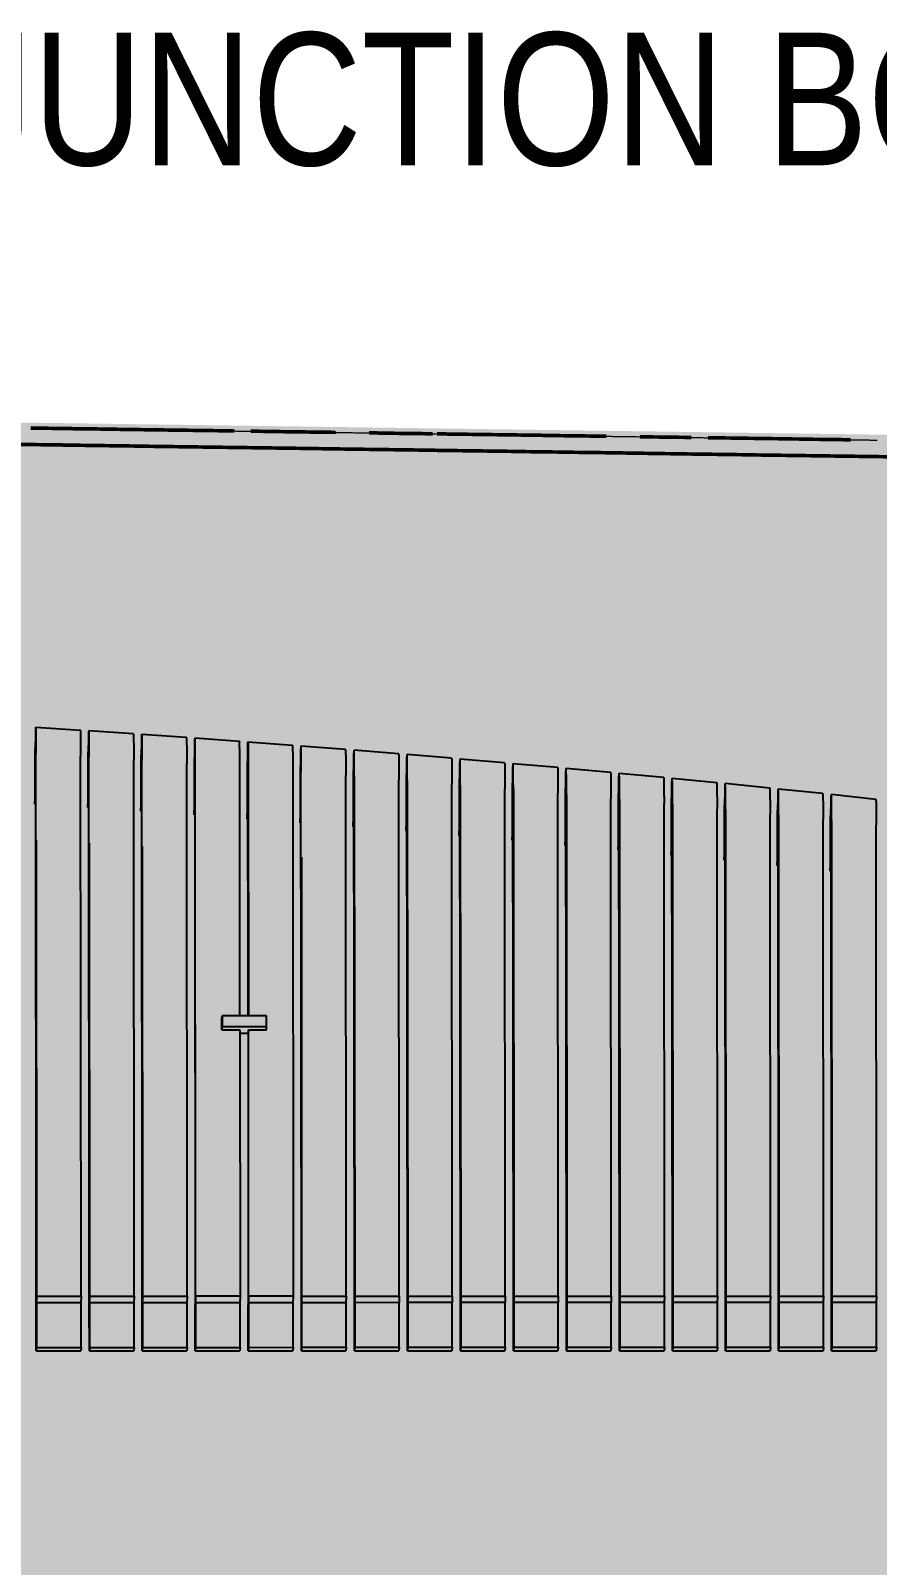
# Model space of a CAD drawing. Header units: metres. Extents: x 0 to 258, y 3 to 25.
# Drawn here: x 87.9 to 88.698, y 22.414 to 23.86 of the extents above; entities that cross this region are included whole.
import ezdxf

# ---------------------------------------------------------------- set-up
doc = ezdxf.new("R2010")
doc.units = ezdxf.units.M
doc.linetypes.add('JacobsDash', pattern=[0.0045, 0.003, -0.0015])
for name, color, linetype, lineweight in [('A-FLOR', 7, 'Continuous', 50), ('A-FLOR-HDLN', 7, 'JacobsDash', 18), ('A-GENM', 7, 'Continuous', 35), ('G-ANNO-TEXT', 7, 'Continuous', 9)]:
    doc.layers.add(name, color=color, linetype=linetype, lineweight=lineweight)
doc.styles.add('Arial Narrow_2', font='ARIALN.TTF', dxfattribs={"height": 0.125})

# ---------------------------------------------------------------- blocks, each defined once
blk = doc.blocks.new('BR08_SEATING_SOUTH 3 - BR08_SEATING_SOUTH 3-5677935-Section 194')
at = {"layer": 'A-GENM', "color": 254, "lineweight": 25, "true_color": 0xd4d4d4}
for p, q in [((-335.151, 23.1992), (-335.1517, 23.1805)), ((-335.151, 23.1992), (-335.1508, 23.203)), ((-335.1509, 23.1501), (-335.151, 23.1992)), ((-335.1505, 22.6579), (-335.151, 23.1992)), ((-335.1088, 23.2008), (-335.1508, 23.2035)), ((-335.101, 23.196), (-335.1017, 23.1773)), ((-335.101, 23.196), (-335.1008, 23.1998)), ((-335.1009, 23.1469), (-335.101, 23.196)), ((-335.1005, 22.6579), (-335.101, 23.196)), ((-335.0588, 23.1975), (-335.1008, 23.2003)), ((-335.051, 23.1927), (-335.0517, 23.1739)), ((-335.051, 23.1927), (-335.0508, 23.1964)), ((-335.0509, 23.1435), (-335.051, 23.1927)), ((-335.0505, 22.6579), (-335.051, 23.1927)), ((-335.0088, 23.194), (-335.0508, 23.1969)), ((-335.001, 23.1891), (-335.0008, 23.1929)), ((-334.9588, 23.1904), (-335.0008, 23.1934)), ((-335.1517, 23.1805), (-335.1517, 23.1312)), ((-335.001, 23.1891), (-335.0017, 23.1704)), ((-335.0009, 23.14), (-335.001, 23.1891)), ((-335.001, 23.1891), (-335.0005, 22.6579)), ((-334.951, 23.1855), (-334.9517, 23.1668)), ((-334.951, 23.1855), (-334.9508, 23.1892)), ((-334.9509, 23.1364), (-334.951, 23.1855)), ((-334.9507, 22.9317), (-334.951, 23.1855)), ((-334.9088, 23.1866), (-334.9508, 23.1898)), ((-334.901, 23.1817), (-334.9017, 23.163)), ((-334.901, 23.1817), (-334.9008, 23.1855)), ((-334.9009, 23.1326), (-334.901, 23.1817)), ((-334.9005, 22.6579), (-334.901, 23.1817)), ((-334.8588, 23.1827), (-334.9008, 23.186)), ((-334.851, 23.1778), (-334.8508, 23.1815)), ((-334.8088, 23.1787), (-334.8508, 23.1821)), ((-335.1082, 22.6673), (-335.1086, 23.1764)), ((-335.1017, 23.1773), (-335.1017, 23.128)), ((-335.0582, 22.6673), (-335.0586, 23.173)), ((-335.0517, 23.1739), (-335.0517, 23.1251)), ((-335.0082, 22.6673), (-335.0086, 23.1696)), ((-335.0017, 23.1704), (-335.0017, 23.1212)), ((-334.9584, 22.9317), (-334.9586, 23.1659)), ((-334.9517, 23.1668), (-334.9517, 23.1175)), ((-334.9506, 23.1653), (-334.9504, 22.9317)), ((-334.851, 23.1778), (-334.8517, 23.1591)), ((-334.8509, 23.1287), (-334.851, 23.1778)), ((-334.8505, 22.6579), (-334.851, 23.1778)), ((-334.801, 23.1737), (-334.8017, 23.155)), ((-334.801, 23.1737), (-334.8008, 23.1775)), ((-334.8009, 23.1246), (-334.801, 23.1737)), ((-334.8005, 22.6579), (-334.801, 23.1737)), ((-334.7588, 23.1745), (-334.8008, 23.178)), ((-334.751, 23.1695), (-334.7517, 23.1508)), ((-334.751, 23.1695), (-334.7508, 23.1732)), ((-334.7509, 23.1204), (-334.751, 23.1695)), ((-334.7505, 22.6579), (-334.751, 23.1695)), ((-334.7088, 23.1701), (-334.7508, 23.1738)), ((-334.701, 23.1651), (-334.7017, 23.1465)), ((-334.701, 23.1651), (-334.7008, 23.1689)), ((-334.7009, 23.116), (-334.701, 23.1651)), ((-334.7005, 22.6579), (-334.701, 23.1651)), ((-334.6587, 23.1657), (-334.7007, 23.1694)), ((-334.651, 23.1606), (-334.6508, 23.1642)), ((-334.6087, 23.161), (-334.6507, 23.1649)), ((-335.1517, 23.1312), (-335.1509, 23.1501)), ((-334.9086, 23.1622), (-334.9082, 22.6673)), ((-334.9017, 23.163), (-334.9017, 23.1138)), ((-334.8582, 22.6673), (-334.8586, 23.1583)), ((-334.8517, 23.1591), (-334.8517, 23.1098)), ((-334.8506, 23.1576), (-334.8502, 22.6673)), ((-334.8082, 22.6673), (-334.8086, 23.1542)), ((-334.8017, 23.155), (-334.8017, 23.1058)), ((-334.8006, 23.1535), (-334.8002, 22.6673)), ((-334.7582, 22.6674), (-334.7586, 23.15)), ((-334.7517, 23.1508), (-334.7517, 23.1016)), ((-334.7506, 23.1493), (-334.7502, 22.6674)), ((-334.651, 23.1606), (-334.6517, 23.142)), ((-334.6509, 23.1115), (-334.651, 23.1606)), ((-334.6505, 22.6579), (-334.651, 23.1606)), ((-334.601, 23.156), (-334.6017, 23.1373)), ((-334.601, 23.156), (-334.6008, 23.1598)), ((-334.6009, 23.1069), (-334.601, 23.156)), ((-334.6005, 22.6579), (-334.601, 23.156)), ((-334.5587, 23.1563), (-334.6007, 23.1603)), ((-334.551, 23.1512), (-334.5518, 23.1325)), ((-334.551, 23.1512), (-334.5508, 23.155)), ((-334.5509, 23.1021), (-334.551, 23.1512)), ((-334.5505, 22.6579), (-334.551, 23.1512)), ((-334.5087, 23.1514), (-334.5507, 23.1555)), ((-334.5009, 23.1462), (-334.5008, 23.15)), ((-334.4587, 23.1464), (-334.5007, 23.1506)), ((-335.1017, 23.128), (-335.1009, 23.1469)), ((-335.0517, 23.1247), (-335.0509, 23.1435)), ((-335.0017, 23.1212), (-335.0009, 23.14)), ((-334.9517, 23.1175), (-334.9509, 23.1364)), ((-334.7082, 22.6674), (-334.7086, 23.1457)), ((-334.7017, 23.1465), (-334.7017, 23.0972)), ((-334.7005, 23.145), (-334.7002, 22.6674)), ((-334.6582, 22.6674), (-334.6585, 23.1412)), ((-334.6517, 23.142), (-334.6517, 23.0927)), ((-334.6505, 23.1405), (-334.6502, 22.6674)), ((-334.6082, 22.6674), (-334.6085, 23.1366)), ((-334.6017, 23.1373), (-334.6017, 23.0881)), ((-334.6005, 23.1359), (-334.6002, 22.6674)), ((-334.5009, 23.1462), (-334.5018, 23.1276)), ((-334.5009, 23.0972), (-334.5009, 23.1462)), ((-334.5005, 22.6579), (-334.5009, 23.1462)), ((-334.4509, 23.1412), (-334.4518, 23.1226)), ((-334.4509, 23.1412), (-334.4508, 23.145)), ((-334.4509, 23.0921), (-334.4509, 23.1412)), ((-334.4505, 22.6579), (-334.4509, 23.1412)), ((-334.4087, 23.1412), (-334.4507, 23.1455)), ((-334.4009, 23.136), (-334.4018, 23.1173)), ((-334.4009, 23.136), (-334.4008, 23.1398)), ((-334.4009, 23.0869), (-334.4009, 23.136)), ((-334.4005, 22.6579), (-334.4009, 23.136)), ((-334.3587, 23.1358), (-334.4007, 23.1403)), ((-335.1517, 23.1312), (-335.1506, 23.1312)), ((-335.1017, 23.128), (-335.1006, 23.128)), ((-335.0517, 23.1247), (-335.0506, 23.1246)), ((-335.0017, 23.1212), (-335.0006, 23.1211)), ((-334.9017, 23.1138), (-334.9009, 23.1326)), ((-334.8517, 23.1098), (-334.8509, 23.1287)), ((-334.8017, 23.1058), (-334.8009, 23.1246)), ((-334.7517, 23.1016), (-334.7509, 23.1204)), ((-334.5582, 22.6674), (-334.5585, 23.1319)), ((-334.5518, 23.1325), (-334.5517, 23.0833)), ((-334.5505, 23.1311), (-334.5502, 22.6674)), ((-334.5082, 22.6674), (-334.5085, 23.127)), ((-334.5018, 23.1276), (-334.5017, 23.0784)), ((-334.5005, 23.1262), (-334.5002, 22.6674)), ((-334.4582, 22.6674), (-334.4585, 23.1219)), ((-334.4518, 23.1226), (-334.4517, 23.0733)), ((-334.4505, 23.1211), (-334.4502, 22.6675)), ((-334.9517, 23.1175), (-334.9505, 23.1175)), ((-334.9017, 23.1138), (-334.9005, 23.1137)), ((-334.8517, 23.1098), (-334.8505, 23.1097)), ((-334.8017, 23.1058), (-334.8005, 23.1057)), ((-334.7017, 23.0972), (-334.7009, 23.116)), ((-334.6517, 23.0927), (-334.6509, 23.1115)), ((-334.6017, 23.0881), (-334.6009, 23.1069)), ((-334.4082, 22.6675), (-334.4085, 23.1167)), ((-334.4018, 23.1173), (-334.4017, 23.0681)), ((-334.4005, 23.1159), (-334.4002, 22.6675)), ((-334.3582, 22.6675), (-334.3585, 23.1114)), ((-335.1505, 23.0975), (-335.1502, 22.6673)), ((-335.1005, 23.0945), (-335.1002, 22.6673)), ((-335.0505, 23.0914), (-335.0502, 22.6673)), ((-334.7517, 23.1016), (-334.7505, 23.1015)), ((-334.7017, 23.0972), (-334.7005, 23.0971)), ((-334.6517, 23.0927), (-334.6505, 23.0926)), ((-334.5517, 23.0833), (-334.5509, 23.1021)), ((-334.5017, 23.0784), (-334.5009, 23.0972)), ((-334.4517, 23.0733), (-334.4509, 23.0921)), ((-335.0002, 22.6673), (-335.0005, 23.0881)), ((-334.9005, 23.0813), (-334.9002, 22.6673)), ((-334.6017, 23.0881), (-334.6005, 23.088)), ((-334.5517, 23.0833), (-334.5505, 23.0832)), ((-334.5017, 23.0784), (-334.5005, 23.0782)), ((-334.4017, 23.0681), (-334.4009, 23.0869)), ((-334.4517, 23.0733), (-334.4505, 23.0732)), ((-334.4017, 23.0681), (-334.4005, 23.068)), ((-334.9755, 22.9283), (-334.9752, 22.9317)), ((-334.9755, 22.9185), (-334.9755, 22.9283)), ((-334.9752, 22.9216), (-334.9755, 22.9184)), ((-334.9755, 22.9184), (-334.9584, 22.9184)), ((-334.9584, 22.9184), (-334.9582, 22.6673)), ((-334.9504, 22.9184), (-334.9507, 22.9155)), ((-334.9502, 22.6673), (-334.9504, 22.9184)), ((-334.9504, 22.9184), (-334.9335, 22.9184)), ((-334.9335, 22.9184), (-334.9332, 22.9217)), ((-334.9584, 22.9153), (-334.9506, 22.9153)), ((-334.9507, 22.9155), (-334.9505, 22.6579)), ((-335.1502, 22.6673), (-335.1505, 22.6579)), ((-335.1505, 22.6579), (-335.1502, 22.6612)), ((-335.1504, 22.616), (-335.1505, 22.6579)), ((-335.1502, 22.6673), (-335.1082, 22.6673)), ((-335.1082, 22.6673), (-335.1084, 22.6612)), ((-335.1002, 22.6673), (-335.1005, 22.6579)), ((-335.1005, 22.6579), (-335.1002, 22.6612)), ((-335.1004, 22.616), (-335.1005, 22.6579)), ((-335.1002, 22.6673), (-335.0582, 22.6673)), ((-335.0582, 22.6673), (-335.0584, 22.6612)), ((-335.0502, 22.6673), (-335.0505, 22.6579)), ((-335.0505, 22.6579), (-335.0502, 22.6612)), ((-335.0505, 22.616), (-335.0505, 22.6579)), ((-335.0502, 22.6673), (-335.0082, 22.6673)), ((-335.0082, 22.6673), (-335.0084, 22.6612)), ((-335.0002, 22.6673), (-335.0005, 22.6579)), ((-335.0005, 22.6579), (-335.0002, 22.6612)), ((-335.0005, 22.616), (-335.0005, 22.6579)), ((-334.9582, 22.6673), (-335.0002, 22.6673)), ((-334.9582, 22.6673), (-334.9584, 22.6612)), ((-334.9502, 22.6673), (-334.9505, 22.6579)), ((-334.9505, 22.6579), (-334.9502, 22.6612)), ((-334.9505, 22.616), (-334.9505, 22.6579)), ((-334.9082, 22.6673), (-334.9502, 22.6673)), ((-334.9082, 22.6673), (-334.9084, 22.6612)), ((-334.9002, 22.6673), (-334.9005, 22.6579)), ((-334.9005, 22.6579), (-334.9002, 22.6612)), ((-334.9005, 22.616), (-334.9005, 22.6579)), ((-334.9002, 22.6673), (-334.8582, 22.6673)), ((-334.8582, 22.6673), (-334.8584, 22.6612)), ((-334.8502, 22.6673), (-334.8505, 22.6579)), ((-334.8505, 22.6579), (-334.8502, 22.6612)), ((-334.8505, 22.616), (-334.8505, 22.6579)), ((-334.8502, 22.6673), (-334.8082, 22.6673)), ((-334.8082, 22.6673), (-334.8084, 22.6613)), ((-334.8002, 22.6673), (-334.8005, 22.6579)), ((-334.8005, 22.6579), (-334.8002, 22.6613)), ((-334.8005, 22.616), (-334.8005, 22.6579)), ((-334.8002, 22.6673), (-334.7582, 22.6674)), ((-334.7582, 22.6674), (-334.7584, 22.6613)), ((-334.7502, 22.6674), (-334.7505, 22.6579)), ((-334.7505, 22.6579), (-334.7502, 22.6613)), ((-334.7505, 22.616), (-334.7505, 22.6579)), ((-334.7502, 22.6674), (-334.7082, 22.6674)), ((-334.7082, 22.6674), (-334.7084, 22.6613)), ((-334.7002, 22.6674), (-334.7005, 22.6579)), ((-334.7005, 22.6579), (-334.7002, 22.6613)), ((-334.7005, 22.616), (-334.7005, 22.6579)), ((-334.7002, 22.6674), (-334.6582, 22.6674)), ((-334.6582, 22.6674), (-334.6584, 22.6613)), ((-334.6502, 22.6674), (-334.6505, 22.6579)), ((-334.6505, 22.6579), (-334.6502, 22.6613)), ((-334.6505, 22.616), (-334.6505, 22.6579)), ((-334.6502, 22.6674), (-334.6082, 22.6674)), ((-334.6082, 22.6674), (-334.6084, 22.6613)), ((-334.6002, 22.6674), (-334.6005, 22.6579)), ((-334.6005, 22.6579), (-334.6002, 22.6613)), ((-334.6005, 22.616), (-334.6005, 22.6579)), ((-334.6002, 22.6674), (-334.5582, 22.6674)), ((-334.5582, 22.6674), (-334.5584, 22.6613)), ((-334.5502, 22.6674), (-334.5505, 22.6579)), ((-334.5505, 22.6579), (-334.5502, 22.6613)), ((-334.5505, 22.616), (-334.5505, 22.6579)), ((-334.5502, 22.6674), (-334.5082, 22.6674)), ((-334.5082, 22.6674), (-334.5084, 22.6613)), ((-334.5002, 22.6674), (-334.5005, 22.6579)), ((-334.5005, 22.6579), (-334.5002, 22.6613)), ((-334.5005, 22.616), (-334.5005, 22.6579)), ((-334.5002, 22.6674), (-334.4582, 22.6674)), ((-334.4582, 22.6674), (-334.4584, 22.6614)), ((-334.4502, 22.6674), (-334.4505, 22.6579)), ((-334.4505, 22.6579), (-334.4502, 22.6614)), ((-334.4505, 22.616), (-334.4505, 22.6579)), ((-334.4502, 22.6674), (-334.4082, 22.6675)), ((-334.4082, 22.6675), (-334.4084, 22.6614)), ((-334.4002, 22.6675), (-334.4005, 22.6579)), ((-334.4005, 22.6579), (-334.4002, 22.6614)), ((-334.4005, 22.616), (-334.4005, 22.6579)), ((-334.4002, 22.6675), (-334.3582, 22.6675)), ((-334.3582, 22.6675), (-334.3584, 22.6614)), ((-335.1502, 22.6191), (-335.1504, 22.616)), ((-335.1504, 22.616), (-335.1084, 22.616)), ((-335.1082, 22.6191), (-335.1084, 22.616)), ((-335.1002, 22.6191), (-335.1004, 22.616)), ((-335.1004, 22.616), (-335.0585, 22.616)), ((-335.0582, 22.6191), (-335.0585, 22.616)), ((-335.0502, 22.6191), (-335.0505, 22.616)), ((-335.0505, 22.616), (-335.0085, 22.616)), ((-335.0082, 22.6191), (-335.0085, 22.616)), ((-335.0002, 22.6191), (-335.0005, 22.616)), ((-335.0005, 22.616), (-334.9585, 22.616)), ((-334.9582, 22.6191), (-334.9585, 22.616)), ((-334.9502, 22.6191), (-334.9505, 22.616)), ((-334.9505, 22.616), (-334.9085, 22.616)), ((-334.9082, 22.6192), (-334.9085, 22.616)), ((-334.9002, 22.6192), (-334.9005, 22.616)), ((-334.9005, 22.616), (-334.8585, 22.616)), ((-334.8582, 22.6192), (-334.8585, 22.616)), ((-334.8502, 22.6192), (-334.8505, 22.616)), ((-334.8505, 22.616), (-334.8085, 22.616)), ((-334.8082, 22.6192), (-334.8085, 22.616)), ((-334.8002, 22.6192), (-334.8005, 22.616)), ((-334.8005, 22.616), (-334.7585, 22.616)), ((-334.7582, 22.6192), (-334.7585, 22.616)), ((-334.7502, 22.6192), (-334.7505, 22.616)), ((-334.7505, 22.616), (-334.7085, 22.616)), ((-334.7082, 22.6192), (-334.7085, 22.616)), ((-334.7002, 22.6192), (-334.7005, 22.616)), ((-334.7005, 22.616), (-334.6585, 22.616)), ((-334.6582, 22.6192), (-334.6585, 22.616)), ((-334.6502, 22.6192), (-334.6505, 22.616)), ((-334.6505, 22.616), (-334.6085, 22.616)), ((-334.6082, 22.6192), (-334.6085, 22.616)), ((-334.6002, 22.6192), (-334.6005, 22.616)), ((-334.6005, 22.616), (-334.5585, 22.616)), ((-334.5582, 22.6193), (-334.5585, 22.616)), ((-334.5502, 22.6193), (-334.5505, 22.616)), ((-334.5505, 22.616), (-334.5085, 22.616)), ((-334.5082, 22.6193), (-334.5085, 22.616)), ((-334.5002, 22.6193), (-334.5005, 22.616)), ((-334.5005, 22.616), (-334.4585, 22.616)), ((-334.4582, 22.6193), (-334.4585, 22.616)), ((-334.4502, 22.6193), (-334.4505, 22.616)), ((-334.4505, 22.616), (-334.4085, 22.616)), ((-334.4082, 22.6193), (-334.4085, 22.616)), ((-334.4002, 22.6193), (-334.4005, 22.616)), ((-334.4005, 22.616), (-334.3585, 22.616)), ((-334.3582, 22.6193), (-334.3585, 22.616))]:
    blk.add_line(p, q, dxfattribs=at)
at = {"layer": 'A-GENM', "color": 7, "lineweight": 25, "true_color": 0xefefef}
for p, q in [((-334.9332, 22.9317), (-334.9752, 22.9317)), ((-334.9752, 22.9317), (-334.9752, 22.9216)), ((-334.9752, 22.9216), (-334.9332, 22.9217)), ((-334.9332, 22.9217), (-334.9332, 22.9317)), ((-335.1082, 22.6612), (-335.1502, 22.6612)), ((-335.1502, 22.6612), (-335.1502, 22.6191)), ((-335.1082, 22.6191), (-335.1082, 22.6612)), ((-335.0582, 22.6612), (-335.1002, 22.6612)), ((-335.1002, 22.6612), (-335.1002, 22.6191)), ((-335.0582, 22.6191), (-335.0582, 22.6612)), ((-335.0082, 22.6612), (-335.0502, 22.6612)), ((-335.0502, 22.6612), (-335.0502, 22.6191)), ((-335.0082, 22.6191), (-335.0082, 22.6612)), ((-334.9582, 22.6612), (-335.0002, 22.6612)), ((-335.0002, 22.6612), (-335.0002, 22.6191)), ((-334.9582, 22.6191), (-334.9582, 22.6612)), ((-334.9082, 22.6612), (-334.9502, 22.6612)), ((-334.9502, 22.6612), (-334.9502, 22.6191)), ((-334.9082, 22.6192), (-334.9082, 22.6612)), ((-334.8582, 22.6612), (-334.9002, 22.6612)), ((-334.9002, 22.6612), (-334.9002, 22.6192)), ((-334.8582, 22.6192), (-334.8582, 22.6612)), ((-334.8082, 22.6613), (-334.8502, 22.6612)), ((-334.8502, 22.6612), (-334.8502, 22.6192)), ((-334.8082, 22.6192), (-334.8082, 22.6613)), ((-334.7582, 22.6613), (-334.8002, 22.6613)), ((-334.8002, 22.6613), (-334.8002, 22.6192)), ((-334.7582, 22.6192), (-334.7582, 22.6613)), ((-334.7082, 22.6613), (-334.7502, 22.6613)), ((-334.7502, 22.6613), (-334.7502, 22.6192)), ((-334.7082, 22.6192), (-334.7082, 22.6613)), ((-334.6582, 22.6613), (-334.7002, 22.6613)), ((-334.7002, 22.6613), (-334.7002, 22.6192)), ((-334.6582, 22.6192), (-334.6582, 22.6613)), ((-334.6082, 22.6613), (-334.6502, 22.6613)), ((-334.6502, 22.6613), (-334.6502, 22.6192)), ((-334.6082, 22.6192), (-334.6082, 22.6613)), ((-334.5582, 22.6613), (-334.6002, 22.6613)), ((-334.6002, 22.6613), (-334.6002, 22.6192)), ((-334.5582, 22.6193), (-334.5582, 22.6613)), ((-334.5082, 22.6613), (-334.5502, 22.6613)), ((-334.5502, 22.6613), (-334.5502, 22.6193)), ((-334.5082, 22.6193), (-334.5082, 22.6613)), ((-334.4582, 22.6614), (-334.5002, 22.6613)), ((-334.5002, 22.6613), (-334.5002, 22.6193)), ((-334.4582, 22.6193), (-334.4582, 22.6614)), ((-334.4082, 22.6614), (-334.4502, 22.6614)), ((-334.4502, 22.6614), (-334.4502, 22.6193)), ((-334.4082, 22.6193), (-334.4082, 22.6614)), ((-334.3582, 22.6614), (-334.4002, 22.6614)), ((-334.4002, 22.6614), (-334.4002, 22.6193)), ((-334.3582, 22.6193), (-334.3582, 22.6614)), ((-335.1502, 22.6191), (-335.1082, 22.6191)), ((-335.1002, 22.6191), (-335.0582, 22.6191)), ((-335.0502, 22.6191), (-335.0082, 22.6191)), ((-335.0002, 22.6191), (-334.9582, 22.6191)), ((-334.9502, 22.6191), (-334.9082, 22.6192)), ((-334.9002, 22.6192), (-334.8582, 22.6192)), ((-334.8502, 22.6192), (-334.8082, 22.6192)), ((-334.8002, 22.6192), (-334.7582, 22.6192)), ((-334.7502, 22.6192), (-334.7082, 22.6192)), ((-334.7002, 22.6192), (-334.6582, 22.6192)), ((-334.6502, 22.6192), (-334.6082, 22.6192)), ((-334.6002, 22.6192), (-334.5582, 22.6193)), ((-334.5502, 22.6193), (-334.5082, 22.6193)), ((-334.5002, 22.6193), (-334.4582, 22.6193)), ((-334.4502, 22.6193), (-334.4082, 22.6193)), ((-334.4002, 22.6193), (-334.3582, 22.6193))]:
    blk.add_line(p, q, dxfattribs=at)
at = {"layer": 'A-GENM', "color": 254, "lineweight": 25, "true_color": 0xd4d4d4}
for points, knots in [([(-335.1507, 23.2018), (-335.1507, 23.2022), (-335.1508, 23.2029), (-335.1508, 23.2036), (-335.1508, 23.2034), (-335.1508, 23.203)], [0.6666667, 0.6666667, 0.6666667, 0.6666667, 0.75, 0.8333333, 1, 1, 1, 1]), ([(-335.1506, 23.1791), (-335.1506, 23.1818), (-335.1506, 23.1857), (-335.1506, 23.1901), (-335.1506, 23.1921), (-335.1506, 23.1931)], [0, 0, 0, 0, 0.1666667, 0.25, 0.3333333, 0.3333333, 0.3333333, 0.3333333]), ([(-335.1088, 23.2003), (-335.1088, 23.2007), (-335.1088, 23.2009), (-335.1087, 23.2002), (-335.1087, 23.1992), (-335.1087, 23.1977), (-335.1087, 23.1956), (-335.1087, 23.1932), (-335.1086, 23.1913), (-335.1086, 23.1904)], [0, 0, 0, 0, 0.1666667, 0.25, 0.3333333, 0.4166667, 0.5, 0.5833333, 0.6666667, 0.6666667, 0.6666667, 0.6666667]), ([(-335.1007, 23.1986), (-335.1007, 23.199), (-335.1007, 23.1997), (-335.1008, 23.2004), (-335.1008, 23.2002), (-335.1008, 23.1998)], [0.6666667, 0.6666667, 0.6666667, 0.6666667, 0.75, 0.8333333, 1, 1, 1, 1]), ([(-335.0588, 23.1969), (-335.0588, 23.1974), (-335.0588, 23.1976), (-335.0587, 23.1969), (-335.0587, 23.1959), (-335.0587, 23.1944), (-335.0587, 23.1923), (-335.0586, 23.1898), (-335.0586, 23.188), (-335.0586, 23.187)], [0, 0, 0, 0, 0.1666667, 0.25, 0.3333333, 0.4166667, 0.5, 0.5833333, 0.6666667, 0.6666667, 0.6666667, 0.6666667]), ([(-335.0507, 23.1952), (-335.0507, 23.1957), (-335.0507, 23.1963), (-335.0508, 23.197), (-335.0508, 23.1968), (-335.0508, 23.1964)], [0.6666667, 0.6666667, 0.6666667, 0.6666667, 0.75, 0.8333333, 1, 1, 1, 1]), ([(-335.0088, 23.1935), (-335.0088, 23.1939), (-335.0088, 23.1941), (-335.0087, 23.1934), (-335.0087, 23.1924), (-335.0087, 23.1909), (-335.0087, 23.1888), (-335.0086, 23.1863), (-335.0086, 23.1845), (-335.0086, 23.1836)], [0, 0, 0, 0, 0.1666667, 0.25, 0.3333333, 0.4166667, 0.5, 0.5833333, 0.6666667, 0.6666667, 0.6666667, 0.6666667]), ([(-335.0007, 23.1917), (-335.0007, 23.1922), (-335.0007, 23.1928), (-335.0008, 23.1935), (-335.0008, 23.1933), (-335.0008, 23.1929)], [0.6666667, 0.6666667, 0.6666667, 0.6666667, 0.75, 0.8333333, 1, 1, 1, 1]), ([(-335.1086, 23.1904), (-335.1086, 23.1894), (-335.1086, 23.1874), (-335.1086, 23.183), (-335.1086, 23.1791), (-335.1086, 23.1764)], [0.6666667, 0.6666667, 0.6666667, 0.6666667, 0.75, 0.8333333, 1, 1, 1, 1]), ([(-335.1006, 23.1758), (-335.1006, 23.1786), (-335.1006, 23.1824), (-335.1006, 23.1869), (-335.1006, 23.1889), (-335.1006, 23.1898)], [0, 0, 0, 0, 0.1666667, 0.25, 0.3333333, 0.3333333, 0.3333333, 0.3333333]), ([(-335.0586, 23.187), (-335.0586, 23.1861), (-335.0586, 23.1841), (-335.0586, 23.1796), (-335.0586, 23.1758), (-335.0586, 23.173)], [0.6666667, 0.6666667, 0.6666667, 0.6666667, 0.75, 0.8333333, 1, 1, 1, 1]), ([(-335.0506, 23.1725), (-335.0506, 23.1753), (-335.0506, 23.1791), (-335.0506, 23.1835), (-335.0506, 23.1855), (-335.0506, 23.1865)], [0, 0, 0, 0, 0.1666667, 0.25, 0.3333333, 0.3333333, 0.3333333, 0.3333333]), ([(-335.0086, 23.1836), (-335.0086, 23.1826), (-335.0086, 23.1806), (-335.0086, 23.1762), (-335.0086, 23.1723), (-335.0086, 23.1696)], [0.6666667, 0.6666667, 0.6666667, 0.6666667, 0.75, 0.8333333, 1, 1, 1, 1]), ([(-335.0006, 23.169), (-335.0006, 23.1718), (-335.0006, 23.1756), (-335.0006, 23.18), (-335.0006, 23.182), (-335.0006, 23.183)], [0, 0, 0, 0, 0.1666667, 0.25, 0.3333333, 0.3333333, 0.3333333, 0.3333333]), ([(-334.9088, 23.1861), (-334.9088, 23.1865), (-334.9088, 23.1867), (-334.9087, 23.186), (-334.9087, 23.185), (-334.9087, 23.1835), (-334.9087, 23.1814), (-334.9086, 23.179), (-334.9086, 23.1762), (-334.9086, 23.1732), (-334.9086, 23.1688), (-334.9086, 23.1649), (-334.9086, 23.1622)], [0, 0, 0, 0, 0.166667, 0.25, 0.333333, 0.416667, 0.5, 0.583333, 0.666667, 0.75, 0.833333, 1, 1, 1, 1]), ([(-334.9007, 23.1843), (-334.9007, 23.1847), (-334.9007, 23.1854), (-334.9008, 23.1861), (-334.9008, 23.1859), (-334.9008, 23.1855)], [0.6666667, 0.6666667, 0.6666667, 0.6666667, 0.75, 0.8333333, 1, 1, 1, 1]), ([(-334.8588, 23.1822), (-334.8588, 23.1826), (-334.8588, 23.1828), (-334.8587, 23.1821), (-334.8587, 23.1811), (-334.8587, 23.1796), (-334.8587, 23.1775), (-334.8586, 23.1751), (-334.8586, 23.1723), (-334.8586, 23.1693), (-334.8586, 23.1649), (-334.8586, 23.161), (-334.8586, 23.1583)], [0, 0, 0, 0, 0.166667, 0.25, 0.333333, 0.416667, 0.5, 0.583333, 0.666667, 0.75, 0.833333, 1, 1, 1, 1]), ([(-334.8507, 23.1804), (-334.8507, 23.1808), (-334.8507, 23.1815), (-334.8508, 23.1822), (-334.8508, 23.182), (-334.8508, 23.1815)], [0.6666667, 0.6666667, 0.6666667, 0.6666667, 0.75, 0.8333333, 1, 1, 1, 1]), ([(-334.8088, 23.1781), (-334.8088, 23.1786), (-334.8088, 23.1788), (-334.8087, 23.1781), (-334.8087, 23.1771), (-334.8087, 23.1755), (-334.8086, 23.1735), (-334.8086, 23.171), (-334.8086, 23.1683), (-334.8086, 23.1653), (-334.8086, 23.1608), (-334.8086, 23.157), (-334.8086, 23.1542)], [0, 0, 0, 0, 0.166667, 0.25, 0.333333, 0.416667, 0.5, 0.583333, 0.666667, 0.75, 0.833333, 1, 1, 1, 1]), ([(-334.9006, 23.1615), (-334.9006, 23.1643), (-334.9006, 23.1681), (-334.9006, 23.1726), (-334.9006, 23.1746), (-334.9006, 23.1756)], [0, 0, 0, 0, 0.1666667, 0.25, 0.3333333, 0.3333333, 0.3333333, 0.3333333]), ([(-334.8506, 23.1576), (-334.8506, 23.1604), (-334.8506, 23.1642), (-334.8506, 23.1687), (-334.8506, 23.1707), (-334.8506, 23.1716)], [0, 0, 0, 0, 0.1666667, 0.25, 0.3333333, 0.3333333, 0.3333333, 0.3333333]), ([(-334.8007, 23.1763), (-334.8007, 23.1767), (-334.8007, 23.1774), (-334.8008, 23.1781), (-334.8008, 23.1779), (-334.8008, 23.1775)], [0.6666667, 0.6666667, 0.6666667, 0.6666667, 0.75, 0.8333333, 1, 1, 1, 1]), ([(-334.8006, 23.1535), (-334.8006, 23.1563), (-334.8006, 23.1601), (-334.8006, 23.1646), (-334.8006, 23.1666), (-334.8006, 23.1676)], [0, 0, 0, 0, 0.1666667, 0.25, 0.3333333, 0.3333333, 0.3333333, 0.3333333]), ([(-334.7588, 23.1739), (-334.7588, 23.1744), (-334.7588, 23.1746), (-334.7587, 23.1739), (-334.7587, 23.1729), (-334.7587, 23.1713), (-334.7586, 23.1693), (-334.7586, 23.1668), (-334.7586, 23.1641), (-334.7586, 23.1611), (-334.7586, 23.1566), (-334.7586, 23.1528), (-334.7586, 23.15)], [0, 0, 0, 0, 0.166667, 0.25, 0.333333, 0.416667, 0.5, 0.583333, 0.666667, 0.75, 0.833333, 1, 1, 1, 1]), ([(-334.7507, 23.1721), (-334.7507, 23.1725), (-334.7507, 23.1732), (-334.7508, 23.1739), (-334.7508, 23.1737), (-334.7508, 23.1732)], [0.6666667, 0.6666667, 0.6666667, 0.6666667, 0.75, 0.8333333, 1, 1, 1, 1]), ([(-334.7088, 23.1696), (-334.7088, 23.17), (-334.7088, 23.1702), (-334.7087, 23.1695), (-334.7087, 23.1686), (-334.7087, 23.167), (-334.7086, 23.165), (-334.7086, 23.1625), (-334.7086, 23.1597), (-334.7086, 23.1568), (-334.7086, 23.1523), (-334.7086, 23.1485), (-334.7086, 23.1457)], [0, 0, 0, 0, 0.166667, 0.25, 0.333333, 0.416667, 0.5, 0.583333, 0.666667, 0.75, 0.833333, 1, 1, 1, 1]), ([(-334.7007, 23.1678), (-334.7007, 23.1682), (-334.7007, 23.1688), (-334.7007, 23.1695), (-334.7008, 23.1693), (-334.7008, 23.1689)], [0.6666667, 0.6666667, 0.6666667, 0.6666667, 0.75, 0.8333333, 1, 1, 1, 1]), ([(-334.6588, 23.1651), (-334.6588, 23.1656), (-334.6587, 23.1658), (-334.6587, 23.1651), (-334.6587, 23.1641), (-334.6587, 23.1625), (-334.6586, 23.1605), (-334.6586, 23.158), (-334.6586, 23.1562), (-334.6586, 23.1552)], [0, 0, 0, 0, 0.1666667, 0.25, 0.3333333, 0.4166667, 0.5, 0.5833333, 0.6666667, 0.6666667, 0.6666667, 0.6666667]), ([(-334.6507, 23.1633), (-334.6507, 23.1637), (-334.6507, 23.1643), (-334.6507, 23.165), (-334.6508, 23.1648), (-334.6508, 23.1644)], [0.6666667, 0.6666667, 0.6666667, 0.6666667, 0.75, 0.8333333, 1, 1, 1, 1]), ([(-334.7506, 23.1493), (-334.7506, 23.1521), (-334.7506, 23.1559), (-334.7506, 23.1604), (-334.7506, 23.1624), (-334.7506, 23.1633)], [0, 0, 0, 0, 0.1666667, 0.25, 0.3333333, 0.3333333, 0.3333333, 0.3333333]), ([(-334.7005, 23.145), (-334.7006, 23.1478), (-334.7006, 23.1516), (-334.7006, 23.156), (-334.7006, 23.158), (-334.7006, 23.159)], [0, 0, 0, 0, 0.1666667, 0.25, 0.3333333, 0.3333333, 0.3333333, 0.3333333]), ([(-334.6586, 23.1552), (-334.6586, 23.1543), (-334.6586, 23.1523), (-334.6586, 23.1478), (-334.6585, 23.144), (-334.6585, 23.1412)], [0.6666667, 0.6666667, 0.6666667, 0.6666667, 0.75, 0.8333333, 1, 1, 1, 1]), ([(-334.6505, 23.1405), (-334.6505, 23.1433), (-334.6506, 23.1471), (-334.6506, 23.1515), (-334.6506, 23.1535), (-334.6506, 23.1545)], [0, 0, 0, 0, 0.1666667, 0.25, 0.3333333, 0.3333333, 0.3333333, 0.3333333]), ([(-334.6088, 23.1605), (-334.6088, 23.161), (-334.6087, 23.1611), (-334.6087, 23.1604), (-334.6087, 23.1595), (-334.6086, 23.1579), (-334.6086, 23.1559), (-334.6086, 23.1534), (-334.6086, 23.1516), (-334.6086, 23.1506)], [0, 0, 0, 0, 0.1666667, 0.25, 0.3333333, 0.4166667, 0.5, 0.5833333, 0.6666667, 0.6666667, 0.6666667, 0.6666667]), ([(-334.6086, 23.1506), (-334.6086, 23.1497), (-334.6086, 23.1477), (-334.6085, 23.1432), (-334.6085, 23.1394), (-334.6085, 23.1366)], [0.6666667, 0.6666667, 0.6666667, 0.6666667, 0.75, 0.8333333, 1, 1, 1, 1]), ([(-334.6007, 23.1586), (-334.6007, 23.159), (-334.6007, 23.1597), (-334.6007, 23.1604), (-334.6008, 23.1602), (-334.6008, 23.1598)], [0.6666667, 0.6666667, 0.6666667, 0.6666667, 0.75, 0.8333333, 1, 1, 1, 1]), ([(-334.6005, 23.1359), (-334.6005, 23.1386), (-334.6005, 23.1425), (-334.6006, 23.1469), (-334.6006, 23.1489), (-334.6006, 23.1499)], [0, 0, 0, 0, 0.1666667, 0.25, 0.3333333, 0.3333333, 0.3333333, 0.3333333]), ([(-334.5588, 23.1557), (-334.5588, 23.1562), (-334.5587, 23.1564), (-334.5587, 23.1557), (-334.5587, 23.1547), (-334.5586, 23.1532), (-334.5586, 23.1511), (-334.5586, 23.1486), (-334.5586, 23.1459), (-334.5586, 23.1429), (-334.5585, 23.1385), (-334.5585, 23.1346), (-334.5585, 23.1319)], [0, 0, 0, 0, 0.166667, 0.25, 0.333333, 0.416667, 0.5, 0.583333, 0.666667, 0.75, 0.833333, 1, 1, 1, 1]), ([(-334.5507, 23.1538), (-334.5507, 23.1543), (-334.5507, 23.1549), (-334.5507, 23.1556), (-334.5508, 23.1554), (-334.5508, 23.155)], [0.6666667, 0.6666667, 0.6666667, 0.6666667, 0.75, 0.8333333, 1, 1, 1, 1]), ([(-334.5088, 23.1508), (-334.5088, 23.1513), (-334.5087, 23.1515), (-334.5087, 23.1508), (-334.5087, 23.1498), (-334.5086, 23.1483), (-334.5086, 23.1462), (-334.5086, 23.1438), (-334.5086, 23.141), (-334.5085, 23.138), (-334.5085, 23.1336), (-334.5085, 23.1297), (-334.5085, 23.127)], [0, 0, 0, 0, 0.166667, 0.25, 0.333333, 0.416667, 0.5, 0.583333, 0.666667, 0.75, 0.833333, 1, 1, 1, 1]), ([(-334.5007, 23.1489), (-334.5007, 23.1493), (-334.5007, 23.15), (-334.5007, 23.1507), (-334.5008, 23.1505), (-334.5008, 23.15)], [0.6666667, 0.6666667, 0.6666667, 0.6666667, 0.75, 0.8333333, 1, 1, 1, 1]), ([(-334.5505, 23.1311), (-334.5505, 23.1338), (-334.5505, 23.1377), (-334.5506, 23.1421), (-334.5506, 23.1441), (-334.5506, 23.1451)], [0, 0, 0, 0, 0.1666667, 0.25, 0.3333333, 0.3333333, 0.3333333, 0.3333333]), ([(-334.5005, 23.1262), (-334.5005, 23.1289), (-334.5005, 23.1328), (-334.5005, 23.1372), (-334.5006, 23.1392), (-334.5006, 23.1402)], [0, 0, 0, 0, 0.1666667, 0.25, 0.3333333, 0.3333333, 0.3333333, 0.3333333]), ([(-334.4588, 23.1458), (-334.4588, 23.1463), (-334.4587, 23.1465), (-334.4587, 23.1458), (-334.4587, 23.1448), (-334.4586, 23.1432), (-334.4586, 23.1412), (-334.4586, 23.1387), (-334.4586, 23.136), (-334.4585, 23.133), (-334.4585, 23.1285), (-334.4585, 23.1247), (-334.4585, 23.1219)], [0, 0, 0, 0, 0.166667, 0.25, 0.333333, 0.416667, 0.5, 0.583333, 0.666667, 0.75, 0.833333, 1, 1, 1, 1]), ([(-334.4507, 23.1439), (-334.4507, 23.1443), (-334.4507, 23.1449), (-334.4507, 23.1456), (-334.4508, 23.1454), (-334.4508, 23.145)], [0.6666667, 0.6666667, 0.6666667, 0.6666667, 0.75, 0.8333333, 1, 1, 1, 1]), ([(-334.4505, 23.1211), (-334.4505, 23.1239), (-334.4505, 23.1277), (-334.4505, 23.1322), (-334.4505, 23.1342), (-334.4506, 23.1351)], [0, 0, 0, 0, 0.1666667, 0.25, 0.3333333, 0.3333333, 0.3333333, 0.3333333]), ([(-334.4088, 23.1406), (-334.4088, 23.1411), (-334.4087, 23.1413), (-334.4087, 23.1406), (-334.4086, 23.1396), (-334.4086, 23.1381), (-334.4086, 23.136), (-334.4086, 23.1335), (-334.4085, 23.1308), (-334.4085, 23.1278), (-334.4085, 23.1233), (-334.4085, 23.1195), (-334.4085, 23.1167)], [0, 0, 0, 0, 0.166667, 0.25, 0.333333, 0.416667, 0.5, 0.583333, 0.666667, 0.75, 0.833333, 1, 1, 1, 1]), ([(-334.4006, 23.1387), (-334.4007, 23.1391), (-334.4007, 23.1397), (-334.4007, 23.1404), (-334.4007, 23.1402), (-334.4008, 23.1398)], [0.6666667, 0.6666667, 0.6666667, 0.6666667, 0.75, 0.8333333, 1, 1, 1, 1]), ([(-334.3588, 23.1353), (-334.3587, 23.1357), (-334.3587, 23.136), (-334.3587, 23.1353), (-334.3586, 23.1343), (-334.3586, 23.1327), (-334.3586, 23.1307), (-334.3586, 23.1282), (-334.3585, 23.1255), (-334.3585, 23.1225), (-334.3585, 23.118), (-334.3585, 23.1142), (-334.3585, 23.1114)], [0, 0, 0, 0, 0.166667, 0.25, 0.333333, 0.416667, 0.5, 0.583333, 0.666667, 0.75, 0.833333, 1, 1, 1, 1]), ([(-334.4005, 23.1159), (-334.4005, 23.1187), (-334.4005, 23.1225), (-334.4005, 23.127), (-334.4005, 23.129), (-334.4005, 23.1299)], [0, 0, 0, 0, 0.1666667, 0.25, 0.3333333, 0.3333333, 0.3333333, 0.3333333])]:
    blk.add_open_spline(points, degree=3, knots=knots, dxfattribs=at)
for points in [[(-335.1506, 23.1931), (-335.1506, 23.194), (-335.1507, 23.1958), (-335.1507, 23.1983), (-335.1507, 23.2004), (-335.1507, 23.2014), (-335.1507, 23.2018)], [(-335.1006, 23.1898), (-335.1006, 23.1908), (-335.1007, 23.1926), (-335.1007, 23.1951), (-335.1007, 23.1972), (-335.1007, 23.1982), (-335.1007, 23.1986)], [(-335.0506, 23.1865), (-335.0506, 23.1874), (-335.0506, 23.1893), (-335.0507, 23.1917), (-335.0507, 23.1938), (-335.0507, 23.1948), (-335.0507, 23.1952)], [(-335.0006, 23.183), (-335.0006, 23.1839), (-335.0006, 23.1858), (-335.0007, 23.1882), (-335.0007, 23.1903), (-335.0007, 23.1913), (-335.0007, 23.1917)], [(-334.9586, 23.1659), (-334.9586, 23.1711), (-334.9586, 23.1808), (-334.9587, 23.19), (-334.9588, 23.1908), (-334.9588, 23.1898)], [(-334.9508, 23.1892), (-334.9508, 23.1902), (-334.9507, 23.1894), (-334.9506, 23.1803), (-334.9506, 23.1705), (-334.9506, 23.1653)], [(-334.9006, 23.1756), (-334.9006, 23.1765), (-334.9006, 23.1783), (-334.9007, 23.1808), (-334.9007, 23.1829), (-334.9007, 23.1839), (-334.9007, 23.1843)], [(-334.8506, 23.1716), (-334.8506, 23.1726), (-334.8506, 23.1744), (-334.8506, 23.1769), (-334.8507, 23.1789), (-334.8507, 23.18), (-334.8507, 23.1804)], [(-334.8006, 23.1676), (-334.8006, 23.1685), (-334.8006, 23.1703), (-334.8006, 23.1728), (-334.8007, 23.1749), (-334.8007, 23.1759), (-334.8007, 23.1763)], [(-334.7506, 23.1633), (-334.7506, 23.1643), (-334.7506, 23.1661), (-334.7506, 23.1686), (-334.7507, 23.1707), (-334.7507, 23.1717), (-334.7507, 23.1721)], [(-334.7006, 23.159), (-334.7006, 23.1599), (-334.7006, 23.1618), (-334.7006, 23.1642), (-334.7007, 23.1663), (-334.7007, 23.1673), (-334.7007, 23.1678)], [(-334.6506, 23.1545), (-334.6506, 23.1555), (-334.6506, 23.1573), (-334.6506, 23.1598), (-334.6507, 23.1618), (-334.6507, 23.1628), (-334.6507, 23.1633)], [(-334.6006, 23.1499), (-334.6006, 23.1508), (-334.6006, 23.1526), (-334.6006, 23.1551), (-334.6006, 23.1572), (-334.6007, 23.1582), (-334.6007, 23.1586)], [(-334.5506, 23.1451), (-334.5506, 23.146), (-334.5506, 23.1479), (-334.5506, 23.1503), (-334.5506, 23.1524), (-334.5507, 23.1534), (-334.5507, 23.1538)], [(-334.5006, 23.1402), (-334.5006, 23.1411), (-334.5006, 23.143), (-334.5006, 23.1454), (-334.5006, 23.1475), (-334.5006, 23.1485), (-334.5007, 23.1489)], [(-334.4506, 23.1351), (-334.4506, 23.1361), (-334.4506, 23.1379), (-334.4506, 23.1404), (-334.4506, 23.1424), (-334.4506, 23.1434), (-334.4507, 23.1439)], [(-334.4005, 23.1299), (-334.4006, 23.1309), (-334.4006, 23.1327), (-334.4006, 23.1352), (-334.4006, 23.1372), (-334.4006, 23.1382), (-334.4006, 23.1387)]]:
    blk.add_open_spline(points, degree=3, dxfattribs=at)
blk = doc.blocks.new('T2DPAA-T2D-C3S-DU-M3D-100304_rvt-24-Section 194')
at = {"layer": 'A-GENM', "color": 254, "lineweight": 25, "true_color": 0xd4d4d4}
blk.add_blockref('BR08_SEATING_SOUTH 3 - BR08_SEATING_SOUTH 3-5677935-Section 194', (0, 0), dxfattribs=at)

msp = doc.modelspace()

# ---------------------------------------------------------------- hatches: boundary and pattern name
at = {"layer": 'A-FLOR', "lineweight": 5, "true_color": 0xc0c0c0}
for points in [[(89.1047, 23.4687), (89.1047, 23.4739), (85.1157, 23.5302), (85.1157, 23.5255), (89.0976, 23.4688)], [(89.1047, 22.2684), (89.1047, 23.4531), (85.1157, 23.51), (85.1157, 22.3252), (89.1013, 22.2684)]]:
    msp.add_hatch(color=9, dxfattribs=at).paths.add_polyline_path(points)
h = msp.add_hatch(color=9, dxfattribs=at)
h.paths.add_polyline_path([(87.4367, 23.4924), (85.1157, 23.5255), (85.1157, 23.51), (87.4353, 23.4769)])
h.paths.add_polyline_path([(89.1047, 23.4531), (89.1047, 23.4687), (87.4367, 23.4924), (87.4353, 23.4769), (89.1039, 23.4531)])

# ---------------------------------------------------------------- linework, layer by layer
at = {"layer": 'A-FLOR'}
for points, knots in [([(87.8999, 23.4858), (87.9109, 23.4857), (87.9269, 23.4855), (87.9428, 23.4852), (87.9477, 23.4852)], [0.354591775, 0.354591775, 0.354591775, 0.354591775, 0.35546875, 0.355857607, 0.355857607, 0.355857607, 0.355857607]), ([(87.9477, 23.4852), (87.9674, 23.4849), (87.9994, 23.4844), (88.0314, 23.484), (88.0437, 23.4838)], [0.355857782, 0.355857782, 0.355857782, 0.355857782, 0.357421875, 0.358389367, 0.358389367, 0.358389367, 0.358389367]), ([(88.0437, 23.4838), (88.0438, 23.4838), (88.0563, 23.4836), (88.0722, 23.4834), (88.0881, 23.4832), (88.0917, 23.4831)], [0.358389495, 0.358389495, 0.358389495, 0.358389495, 0.358398438, 0.359375, 0.359655526, 0.359655526, 0.359655526, 0.359655526]), ([(88.1395, 23.4824), (88.1446, 23.4824), (88.1605, 23.4821), (88.1764, 23.4819), (88.1872, 23.4818)], [0.360921384, 0.360921384, 0.360921384, 0.360921384, 0.361328125, 0.362187252, 0.362187252, 0.362187252, 0.362187252]), ([(87.9261, 23.4699), (87.9037, 23.4702), (87.8602, 23.4709), (87.8166, 23.4715), (87.7953, 23.4718)], [-0.355290382, -0.355290382, -0.355290382, -0.355290382, -0.353515625, -0.351832353, -0.351832353, -0.351832353, -0.351832353]), ([(88.1877, 23.4662), (88.1767, 23.4664), (88.1411, 23.4669), (88.0931, 23.4675), (88.0438, 23.4682), (87.9943, 23.4689), (87.9551, 23.4695), (87.9283, 23.4699), (87.9261, 23.4699)], [-0.362206351, -0.362206351, -0.362206351, -0.362206351, -0.361328125, -0.359375, -0.358398438, -0.357421875, -0.35546875, -0.355290407, -0.355290407, -0.355290407, -0.355290407]), ([(88.2191, 23.4813), (88.2223, 23.4813), (88.2378, 23.481), (88.2577, 23.4807), (88.2744, 23.4805), (88.2788, 23.4804)], [0.363031416, 0.363031416, 0.363031416, 0.363031416, 0.36328125, 0.364257812, 0.364603376, 0.364603376, 0.364603376, 0.364603376]), ([(88.2992, 23.4802), (88.3003, 23.4801), (88.3262, 23.4798), (88.3582, 23.4793), (88.3889, 23.4789), (88.395, 23.4788)], [0.365141259, 0.365141259, 0.365141259, 0.365141259, 0.365234375, 0.3671875, 0.367672944, 0.367672944, 0.367672944, 0.367672944]), ([(88.5546, 23.4765), (88.5692, 23.4763), (88.6012, 23.4759), (88.6331, 23.4754), (88.6505, 23.4751)], [0.3718929, 0.3718929, 0.3718929, 0.3718929, 0.373046875, 0.374424788, 0.374424788, 0.374424788, 0.374424788]), ([(88.6505, 23.4751), (88.6577, 23.475), (88.6653, 23.4749), (88.6728, 23.4748), (88.6731, 23.4748)], [0.3744248967, 0.3744248967, 0.3744248967, 0.3744248967, 0.375, 0.3750245669, 0.3750245669, 0.3750245669, 0.3750245669]), ([(88.286, 23.4648), (88.2791, 23.4649), (88.2599, 23.4652), (88.2283, 23.4656), (88.2025, 23.466), (88.189, 23.4662), (88.1877, 23.4662)], [-0.36479981, -0.36479981, -0.36479981, -0.36479981, -0.364257812, -0.36328125, -0.362304688, -0.36220644, -0.36220644, -0.36220644, -0.36220644]), ([(88.4168, 23.4629), (88.4034, 23.4631), (88.3653, 23.4637), (88.3217, 23.4643), (88.2915, 23.4647), (88.286, 23.4648)], [-0.368257939, -0.368257939, -0.368257939, -0.368257939, -0.3671875, -0.365234375, -0.364799961, -0.364799961, -0.364799961, -0.364799961]), ([(88.4821, 23.462), (88.4715, 23.4621), (88.4497, 23.4625), (88.4279, 23.4628), (88.4168, 23.4629)], [-0.369987005, -0.369987005, -0.369987005, -0.369987005, -0.369140625, -0.36825799, -0.36825799, -0.36825799, -0.36825799]), ([(88.9076, 23.4559), (88.903, 23.456), (88.8861, 23.4562), (88.8568, 23.4567), (88.8075, 23.4574), (88.7456, 23.4582), (88.672, 23.4593), (88.5982, 23.4603), (88.5347, 23.4612), (88.4961, 23.4618), (88.4821, 23.462)], [-0.38122547, -0.38122547, -0.38122547, -0.38122547, -0.38085938, -0.37988281, -0.37890625, -0.37695312, -0.375, -0.37304688, -0.37109375, -0.36998712, -0.36998712, -0.36998712, -0.36998712])]:
    msp.add_open_spline(points, degree=3, knots=knots, dxfattribs=at)
for points in [[(88.1074, 23.4829), (88.1181, 23.4827), (88.1288, 23.4826), (88.1395, 23.4824)], [(88.2832, 23.4804), (88.2885, 23.4803), (88.2938, 23.4802), (88.2992, 23.4802)], [(88.395, 23.4788), (88.4056, 23.4786), (88.4162, 23.4785), (88.4268, 23.4783)], [(88.4268, 23.4783), (88.4321, 23.4783), (88.4374, 23.4782), (88.4427, 23.4781)], [(88.4746, 23.4777), (88.4906, 23.4774), (88.5066, 23.4772), (88.5226, 23.477)], [(88.5386, 23.4767), (88.5439, 23.4767), (88.5493, 23.4766), (88.5546, 23.4765)]]:
    msp.add_open_spline(points, degree=3, dxfattribs=at)
at = {"layer": 'A-FLOR-HDLN'}
for points in [[(88.0917, 23.4831), (88.0969, 23.483), (88.1022, 23.483), (88.1074, 23.4829)], [(88.2788, 23.4804), (88.2802, 23.4804), (88.2817, 23.4804), (88.2831, 23.4804)], [(88.6732, 23.4748), (88.6815, 23.4747), (88.6899, 23.4746), (88.6982, 23.4745)]]:
    msp.add_open_spline(points, degree=3, dxfattribs=at)
for points, knots in [([(88.1873, 23.4818), (88.1887, 23.4817), (88.1993, 23.4816), (88.2099, 23.4814), (88.2191, 23.4813)], [0.3621885673, 0.3621885673, 0.3621885673, 0.3621885673, 0.3623046875, 0.3630301056, 0.3630301056, 0.3630301056, 0.3630301056]), ([(88.4428, 23.4781), (88.4453, 23.4781), (88.4559, 23.4779), (88.4665, 23.4778), (88.4746, 23.4777)], [0.3689401508, 0.3689401508, 0.3689401508, 0.3689401508, 0.369140625, 0.369781737, 0.369781737, 0.369781737, 0.369781737]), ([(88.5226, 23.477), (88.5231, 23.477), (88.5285, 23.4769), (88.5338, 23.4768), (88.5385, 23.4767)], [0.3710489372, 0.3710489372, 0.3710489372, 0.3710489372, 0.37109375, 0.3714697094, 0.3714697094, 0.3714697094, 0.3714697094])]:
    msp.add_open_spline(points, degree=3, knots=knots, dxfattribs=at)

# ---------------------------------------------------------------- block references
at = {"lineweight": 5}
msp.add_blockref('T2DPAA-T2D-C3S-DU-M3D-100304_rvt-24-Section 194', (423.0556, 0), dxfattribs=at)

# ---------------------------------------------------------------- texts
at = {"layer": 'G-ANNO-TEXT', "insert": (87.2575, 23.8586), "char_height": 0.125, "attachment_point": 1, "style": 'Arial Narrow_2', "bg_fill": 3, "box_fill_scale": 1, "bg_fill_color": 256, "bg_fill_true_color": 13158600, "bg_fill_transparency": 0}
msp.add_mtext('TOP OF JUNCTION BOX RL 23.200', dxfattribs=at)

doc.saveas('drawing.dxf')
